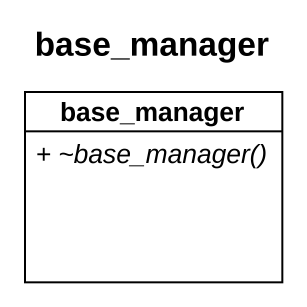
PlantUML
@startuml
title base_manager
hide circle
hide empty members
skinparam classAttributeIconSize 0
class base_manager {
  {abstract} + ~base_manager()
}
@enduml
